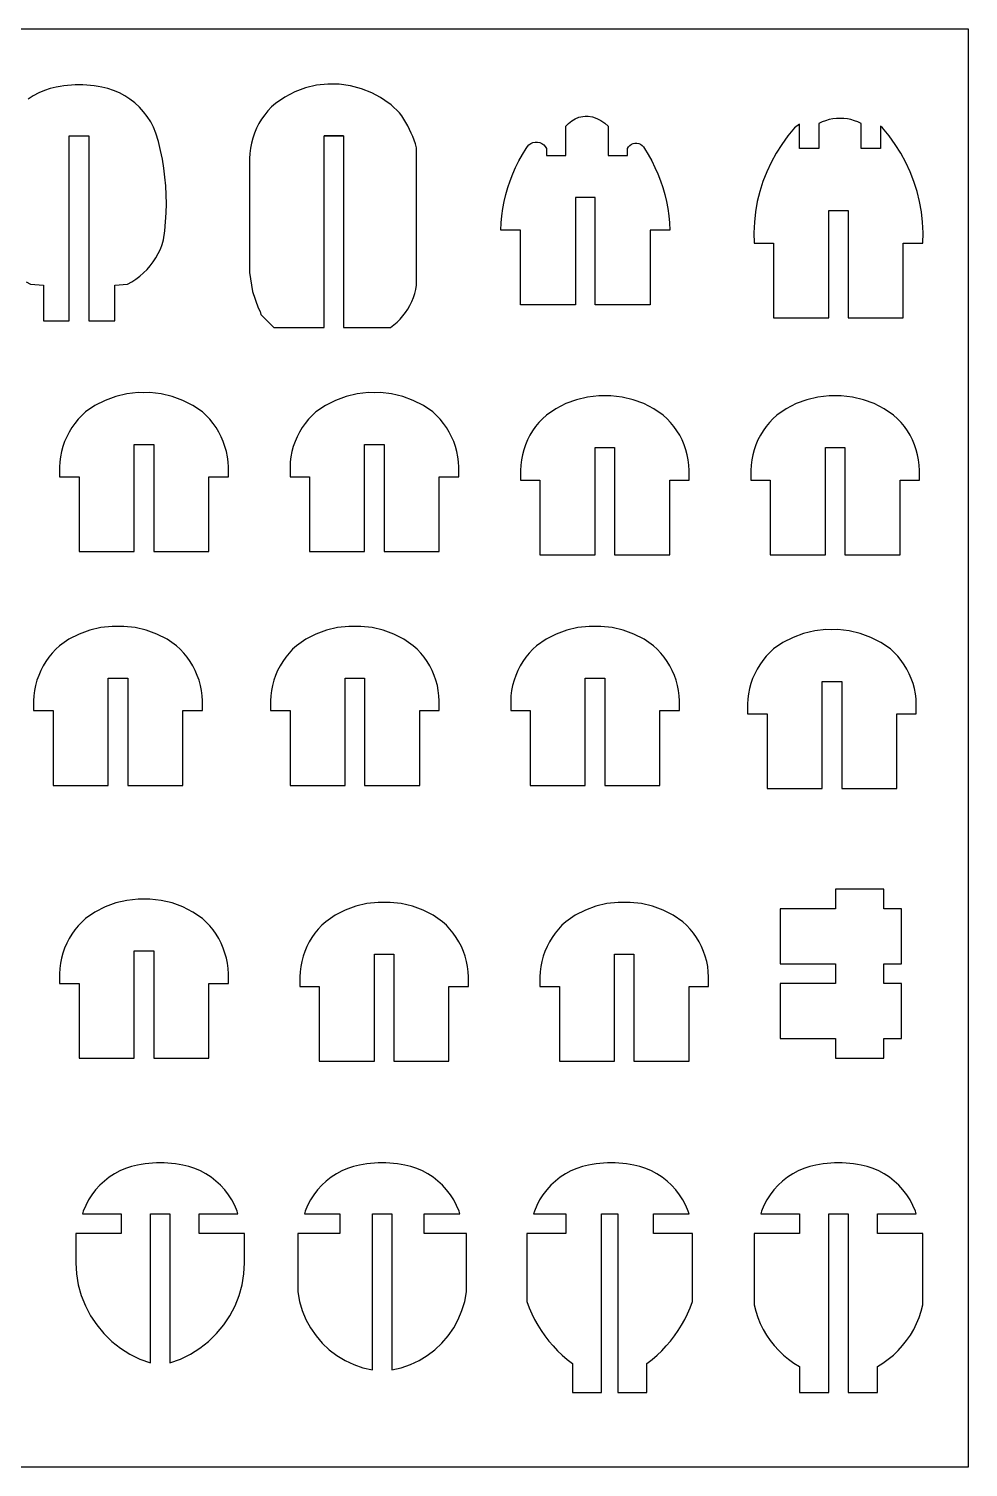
# Model space of a CAD drawing. Header units: inches. Extents: x -183 to 183, y -257 to 257.
# Drawn here: x 30.2 to 183.3, y -256.9 to -22.6 of the extents above; entities that cross this region are included whole.
import ezdxf

# ---------------------------------------------------------------- set-up
doc = ezdxf.new("R2010")
doc.units = ezdxf.units.IN
doc.header["$MEASUREMENT"] = 0
doc.layers.add('PROFILEEDGES', color=1, linetype='CONTINUOUS')
doc.layers.add('SECTIONCUTEDGES', color=5, linetype='CONTINUOUS')

msp = doc.modelspace()

# ---------------------------------------------------------------- linework, layer by layer
at = {"layer": 'PROFILEEDGES'}
for points in [[(29.76, -63.78), (30.46, -64.16), (32.54, -64.36), (32.54, -70.18), (36.77, -70.18), (36.77, -40.03), (39.95, -40.03), (39.95, -70.18), (44.18, -70.18), (44.18, -64.36), (46.25, -64.16), (46.96, -63.78), (47.63, -63.35), (48.27, -62.88), (48.88, -62.36), (49.45, -61.8), (49.97, -61.2), (50.45, -60.56), (50.89, -59.89), (51.27, -59.19), (51.61, -58.47), (51.89, -57.72), (52.11, -56.96), (52.32, -55.5), (52.46, -54.04), (52.55, -52.58), (52.59, -51.11), (52.57, -49.65), (52.49, -48.18), (52.36, -46.72), (52.18, -45.27), (51.94, -43.82), (51.65, -42.38), (51.3, -40.96), (50.9, -39.55), (50.51, -38.62), (50.04, -37.73), (49.49, -36.88), (48.88, -36.08), (48.2, -35.34), (47.46, -34.66), (46.66, -34.04), (45.82, -33.5), (44.93, -33.03), (44, -32.63), (43.04, -32.32), (42.06, -32.09), (41.45, -31.97), (40.84, -31.87), (40.22, -31.79), (39.6, -31.74), (38.98, -31.7), (38.36, -31.69), (37.74, -31.7), (37.12, -31.74), (36.5, -31.79), (35.88, -31.87), (35.26, -31.97), (34.65, -32.09), (33.67, -32.32), (32.72, -32.63), (31.79, -33.03), (30.9, -33.5), (30.06, -34.04)], [(81.48, -40.03), (81.48, -40.03), (78.3, -40.03), (78.3, -40.03), (81.48, -40.03), (81.48, -71.24), (89.15, -71.24), (89.7, -70.82), (90.22, -70.36), (90.7, -69.87), (91.16, -69.35), (91.58, -68.8), (91.96, -68.23), (92.3, -67.63), (92.6, -67.01), (92.86, -66.37), (93.08, -65.71), (93.25, -65.04), (93.38, -64.36), (93.38, -42.04), (93.36, -41.96), (93.19, -41.34), (92.98, -40.74), (92.76, -40.14), (92.52, -39.55), (92.25, -38.97), (91.96, -38.4), (91.65, -37.84), (91.32, -37.29), (90.97, -36.76), (90.59, -36.24), (89.24, -34.98), (88.21, -34.25), (87.52, -33.79), (86.11, -33.01), (84.39, -32.33), (82.6, -31.86), (80.77, -31.61), (78.92, -31.58), (77.08, -31.78), (75.28, -32.21), (73.54, -32.85), (71.9, -33.69), (70.37, -34.73), (69.74, -35.31), (69.16, -35.94), (68.62, -36.6), (68.13, -37.29), (67.69, -38.02), (67.3, -38.78), (66.96, -39.57), (66.68, -40.37), (66.46, -41.19), (66.29, -42.03), (66.18, -42.88), (66.13, -43.73), (66.13, -62.3), (66.63, -65.4), (67.56, -68.01), (67.88, -68.65), (67.99, -69.12), (70.1, -71.24), (78.3, -71.24), (78.3, -40.03)], [(120.89, -36.81), (121.35, -36.82), (122.08, -36.94), (122.79, -37.18), (123.45, -37.51), (124.06, -37.94), (124.6, -38.46), (124.6, -43.2), (127.77, -43.2), (127.77, -42.08), (127.93, -41.8), (128.14, -41.57), (128.4, -41.39), (128.68, -41.26), (128.99, -41.2), (129.31, -41.2), (129.61, -41.26), (129.9, -41.39), (130.15, -41.57), (130.37, -41.8), (130.52, -42.08), (131.15, -43.07), (131.72, -44.1), (132.25, -45.15), (132.73, -46.22), (133.15, -47.32), (133.53, -48.43), (133.85, -49.56), (134.12, -50.7), (134.33, -51.86), (134.49, -53.02), (134.6, -54.19), (134.65, -55.37), (131.48, -55.37), (131.48, -67.54), (122.48, -67.54), (122.48, -50.08), (119.31, -50.08), (119.31, -67.54), (110.31, -67.54), (110.31, -55.37), (107.14, -55.37), (107.19, -54.19), (107.3, -53.02), (107.46, -51.86), (107.67, -50.7), (107.94, -49.56), (108.26, -48.43), (108.64, -47.32), (109.06, -46.22), (109.54, -45.15), (110.07, -44.1), (110.64, -43.07), (111.27, -42.08), (111.45, -41.75), (111.71, -41.48), (112.01, -41.26), (112.35, -41.1), (112.72, -41.03), (113.09, -41.03), (113.46, -41.1), (113.8, -41.26), (114.11, -41.48), (114.36, -41.75), (114.55, -42.08), (114.55, -43.2), (117.72, -43.2), (117.72, -38.46), (118.17, -37.98), (118.68, -37.56), (119.25, -37.23), (119.86, -36.99), (120.5, -36.84), (120.89, -36.81), (120.89, -36.79)], [(151.05, -236.31), (151.05, -236.31), (151.05, -236.32)]]:
    msp.add_lwpolyline(points, dxfattribs=at)
for points in [[(163.75, -52.19), (163.75, -69.65), (172.74, -69.65), (172.74, -57.48), (175.92, -57.48), (175.95, -55.79), (175.87, -54.09), (175.68, -52.4), (175.38, -50.73), (174.98, -49.08), (174.47, -47.46), (173.85, -45.87), (173.14, -44.33), (172.33, -42.84), (171.42, -41.4), (170.42, -40.03), (169.34, -38.72), (169.04, -38.44), (169.04, -42.08), (165.87, -42.08), (165.87, -38.01), (165.33, -37.75), (164.77, -37.54), (164.2, -37.37), (163.62, -37.25), (163.02, -37.18), (162.43, -37.16), (161.83, -37.18), (161.24, -37.25), (160.66, -37.37), (160.08, -37.54), (159.53, -37.75), (158.99, -38.01), (158.99, -42.08), (155.81, -42.08), (155.81, -38.12), (154.99, -38.72), (153.9, -40.03), (152.91, -41.4), (152, -42.84), (151.19, -44.33), (150.47, -45.87), (149.86, -47.46), (149.35, -49.08), (148.94, -50.73), (148.65, -52.4), (148.46, -54.09), (148.38, -55.79), (148.41, -57.48), (151.58, -57.48), (151.58, -69.65), (160.58, -69.65), (160.58, -52.19)], [(50.53, -90.29), (50.53, -107.75), (59.52, -107.75), (59.52, -95.58), (62.7, -95.58), (62.7, -93.99), (62.65, -93.14), (62.54, -92.29), (62.38, -91.46), (62.15, -90.63), (61.87, -89.83), (61.54, -89.04), (61.15, -88.29), (60.7, -87.56), (60.21, -86.86), (59.67, -86.2), (59.09, -85.58), (58.46, -85), (56.93, -83.96), (55.29, -83.11), (53.55, -82.47), (51.75, -82.04), (49.91, -81.84), (48.94, -81.86), (47.97, -81.84), (46.13, -82.04), (44.33, -82.47), (42.59, -83.11), (40.95, -83.96), (39.42, -85), (38.79, -85.58), (38.21, -86.2), (37.67, -86.86), (37.18, -87.56), (36.73, -88.29), (36.34, -89.04), (36.01, -89.83), (35.73, -90.63), (35.5, -91.46), (35.34, -92.29), (35.23, -93.14), (35.18, -93.99), (35.18, -95.58), (38.36, -95.58), (38.36, -107.75), (47.35, -107.75), (47.35, -90.29)], [(88.09, -90.29), (88.09, -107.75), (97.09, -107.75), (97.09, -95.58), (100.26, -95.58), (100.26, -93.99), (100.21, -93.14), (100.11, -92.29), (99.94, -91.46), (99.72, -90.63), (99.44, -89.83), (99.1, -89.04), (98.71, -88.29), (98.27, -87.56), (97.78, -86.86), (97.24, -86.2), (96.65, -85.58), (96.03, -85), (94.5, -83.96), (92.85, -83.11), (91.12, -82.47), (89.32, -82.04), (87.48, -81.84), (86.5, -81.86), (85.53, -81.84), (83.69, -82.04), (81.89, -82.47), (80.16, -83.11), (78.51, -83.96), (76.98, -85), (76.36, -85.58), (75.77, -86.2), (75.23, -86.86), (74.74, -87.56), (74.3, -88.29), (73.91, -89.04), (73.57, -89.83), (73.29, -90.63), (73.07, -91.46), (72.9, -92.29), (72.8, -93.14), (72.75, -93.99), (72.75, -95.58), (75.92, -95.58), (75.92, -107.75), (84.92, -107.75), (84.92, -90.29)], [(122.48, -90.82), (125.66, -90.82), (125.66, -108.28), (134.65, -108.28), (134.65, -96.11), (137.83, -96.11), (137.83, -94.52), (137.78, -93.67), (137.67, -92.82), (137.51, -91.99), (137.28, -91.16), (137, -90.36), (136.67, -89.57), (136.28, -88.81), (135.83, -88.09), (135.34, -87.39), (134.8, -86.73), (134.22, -86.11), (133.59, -85.53), (132.06, -84.48), (130.42, -83.64), (128.68, -83), (126.88, -82.57), (125.04, -82.37), (124.07, -82.39), (123.1, -82.37), (121.26, -82.57), (119.46, -83), (117.72, -83.64), (116.08, -84.48), (114.55, -85.53), (113.92, -86.11), (113.34, -86.73), (112.8, -87.39), (112.31, -88.09), (111.86, -88.81), (111.47, -89.57), (111.14, -90.36), (110.86, -91.16), (110.63, -91.99), (110.47, -92.82), (110.36, -93.67), (110.31, -94.52), (110.31, -96.11), (113.49, -96.11), (113.49, -108.28), (122.48, -108.28)], [(148.03, -92.82), (147.93, -93.67), (147.88, -94.52), (147.88, -96.11), (151.05, -96.11), (151.05, -108.28), (160.05, -108.28), (160.05, -90.82), (163.22, -90.82), (163.22, -108.28), (172.22, -108.28), (172.22, -96.11), (175.39, -96.11), (175.39, -94.52), (175.34, -93.67), (175.24, -92.82), (175.07, -91.99), (174.85, -91.16), (174.57, -90.36), (174.23, -89.57), (173.84, -88.81), (173.4, -88.09), (172.91, -87.39), (172.37, -86.73), (171.78, -86.11), (171.16, -85.53), (169.63, -84.48), (167.98, -83.64), (166.25, -83), (164.44, -82.57), (162.61, -82.37), (161.63, -82.39), (160.66, -82.37), (158.82, -82.57), (157.02, -83), (155.29, -83.64), (153.64, -84.48), (152.11, -85.53), (151.48, -86.11), (150.9, -86.73), (150.36, -87.39), (149.87, -88.09), (149.43, -88.81), (149.04, -89.57), (148.7, -90.36), (148.42, -91.16), (148.2, -91.99)], [(46.29, -128.38), (46.29, -145.84), (55.29, -145.84), (55.29, -133.67), (58.46, -133.67), (58.46, -132.08), (58.42, -131.23), (58.31, -130.39), (58.14, -129.55), (57.92, -128.73), (57.64, -127.92), (57.3, -127.14), (56.91, -126.38), (56.47, -125.65), (55.98, -124.95), (55.44, -124.29), (54.86, -123.67), (54.23, -123.09), (52.7, -122.05), (51.06, -121.2), (49.32, -120.56), (47.52, -120.14), (45.68, -119.94), (44.71, -119.95), (43.74, -119.94), (41.9, -120.14), (40.1, -120.56), (38.36, -121.2), (36.71, -122.05), (35.18, -123.09), (34.56, -123.67), (33.97, -124.29), (33.43, -124.95), (32.94, -125.65), (32.5, -126.38), (32.11, -127.14), (31.78, -127.92), (31.49, -128.73), (31.27, -129.55), (31.11, -130.39), (31, -131.23), (30.95, -132.08), (30.95, -133.67), (34.13, -133.67), (34.13, -145.84), (43.12, -145.84), (43.12, -128.38)], [(84.92, -128.38), (84.92, -145.84), (93.91, -145.84), (93.91, -133.67), (97.09, -133.67), (97.09, -132.08), (97.04, -131.23), (96.93, -130.39), (96.77, -129.55), (96.54, -128.73), (96.26, -127.92), (95.93, -127.14), (95.54, -126.38), (95.09, -125.65), (94.6, -124.95), (94.06, -124.29), (93.48, -123.67), (92.85, -123.09), (91.32, -122.05), (89.68, -121.2), (87.94, -120.56), (86.14, -120.14), (84.3, -119.94), (83.33, -119.95), (82.36, -119.94), (80.52, -120.14), (78.72, -120.56), (76.98, -121.2), (75.34, -122.05), (73.81, -123.09), (73.18, -123.67), (72.6, -124.29), (72.06, -124.95), (71.57, -125.65), (71.12, -126.38), (70.73, -127.14), (70.4, -127.92), (70.12, -128.73), (69.89, -129.55), (69.73, -130.39), (69.62, -131.23), (69.57, -132.08), (69.57, -133.67), (72.75, -133.67), (72.75, -145.84), (81.74, -145.84), (81.74, -128.38)], [(124.07, -128.38), (124.07, -145.84), (133.06, -145.84), (133.06, -133.67), (136.24, -133.67), (136.24, -132.08), (136.19, -131.23), (136.08, -130.39), (135.92, -129.55), (135.69, -128.73), (135.41, -127.92), (135.08, -127.14), (134.69, -126.38), (134.25, -125.65), (133.75, -124.95), (133.22, -124.29), (132.63, -123.67), (132.01, -123.09), (130.48, -122.05), (128.83, -121.2), (127.09, -120.56), (125.29, -120.14), (123.45, -119.94), (122.48, -119.95), (121.51, -119.94), (119.67, -120.14), (117.87, -120.56), (116.13, -121.2), (114.49, -122.05), (112.96, -123.09), (112.33, -123.67), (111.75, -124.29), (111.21, -124.95), (110.72, -125.65), (110.28, -126.38), (109.89, -127.14), (109.55, -127.92), (109.27, -128.73), (109.05, -129.55), (108.88, -130.39), (108.77, -131.23), (108.73, -132.08), (108.73, -133.67), (111.9, -133.67), (111.9, -145.84), (120.89, -145.84), (120.89, -128.38)], [(162.69, -128.91), (162.69, -146.37), (171.69, -146.37), (171.69, -134.2), (174.86, -134.2), (174.86, -132.61), (174.81, -131.76), (174.71, -130.92), (174.54, -130.08), (174.32, -129.26), (174.04, -128.45), (173.7, -127.67), (173.31, -126.91), (172.87, -126.18), (172.38, -125.48), (171.84, -124.82), (171.25, -124.2), (170.63, -123.62), (169.1, -122.58), (167.45, -121.73), (165.72, -121.09), (163.92, -120.67), (162.08, -120.47), (161.1, -120.48), (160.13, -120.47), (158.29, -120.67), (156.49, -121.09), (154.76, -121.73), (153.11, -122.58), (151.58, -123.62), (150.96, -124.2), (150.37, -124.82), (149.83, -125.48), (149.34, -126.18), (148.9, -126.91), (148.51, -127.67), (148.17, -128.45), (147.89, -129.26), (147.67, -130.08), (147.5, -130.92), (147.4, -131.76), (147.35, -132.61), (147.35, -134.2), (150.52, -134.2), (150.52, -146.37), (159.52, -146.37), (159.52, -128.91)], [(152.64, -178.11), (152.64, -187.11), (161.69, -187.11), (161.69, -190.28), (169.57, -190.28), (169.57, -187.11), (172.44, -187.11), (172.44, -178.11), (169.57, -178.11), (169.57, -174.94), (172.44, -174.94), (172.44, -165.95), (169.57, -165.95), (169.57, -162.77), (161.69, -162.77), (161.69, -165.95), (152.64, -165.95), (152.64, -174.94), (161.69, -174.94), (161.69, -178.11)], [(50.53, -190.28), (59.52, -190.28), (59.52, -178.11), (62.7, -178.11), (62.7, -176.53), (62.65, -175.68), (62.54, -174.83), (62.38, -173.99), (62.15, -173.17), (61.87, -172.36), (61.54, -171.58), (61.15, -170.82), (60.7, -170.09), (60.21, -169.4), (59.67, -168.73), (59.09, -168.11), (58.46, -167.53), (56.93, -166.49), (55.29, -165.65), (53.55, -165), (51.75, -164.58), (49.91, -164.38), (48.94, -164.39), (47.97, -164.38), (46.13, -164.58), (44.33, -165), (42.59, -165.65), (40.95, -166.49), (39.42, -167.53), (38.79, -168.11), (38.21, -168.73), (37.67, -169.4), (37.18, -170.09), (36.73, -170.82), (36.34, -171.58), (36.01, -172.36), (35.73, -173.17), (35.5, -173.99), (35.34, -174.83), (35.23, -175.68), (35.18, -176.53), (35.18, -178.11), (38.36, -178.11), (38.36, -190.28), (47.35, -190.28), (47.35, -172.82), (50.53, -172.82)], [(89.68, -173.35), (89.68, -190.81), (98.67, -190.81), (98.67, -178.64), (101.85, -178.64), (101.85, -177.06), (101.8, -176.21), (101.69, -175.36), (101.53, -174.52), (101.3, -173.7), (101.02, -172.89), (100.69, -172.11), (100.3, -171.35), (99.86, -170.62), (99.36, -169.92), (98.83, -169.26), (98.24, -168.64), (97.62, -168.06), (96.09, -167.02), (94.44, -166.17), (92.7, -165.53), (90.9, -165.11), (89.06, -164.91), (88.09, -164.92), (87.12, -164.91), (85.28, -165.11), (83.48, -165.53), (81.74, -166.17), (80.1, -167.02), (78.57, -168.06), (77.94, -168.64), (77.36, -169.26), (76.82, -169.92), (76.33, -170.62), (75.89, -171.35), (75.5, -172.11), (75.16, -172.89), (74.88, -173.7), (74.66, -174.52), (74.49, -175.36), (74.38, -176.21), (74.34, -177.06), (74.34, -178.64), (77.51, -178.64), (77.51, -190.81), (86.5, -190.81), (86.5, -173.35)], [(128.83, -173.35), (128.83, -190.81), (137.83, -190.81), (137.83, -178.64), (141, -178.64), (141, -177.06), (140.95, -176.21), (140.85, -175.36), (140.68, -174.52), (140.46, -173.7), (140.18, -172.89), (139.84, -172.11), (139.45, -171.35), (139.01, -170.62), (138.52, -169.92), (137.98, -169.26), (137.39, -168.64), (136.77, -168.06), (135.24, -167.02), (133.59, -166.17), (131.86, -165.53), (130.05, -165.11), (128.21, -164.91), (127.24, -164.92), (126.27, -164.91), (124.43, -165.11), (122.63, -165.53), (120.9, -166.17), (119.25, -167.02), (117.72, -168.06), (117.09, -168.64), (116.51, -169.26), (115.97, -169.92), (115.48, -170.62), (115.04, -171.35), (114.65, -172.11), (114.31, -172.89), (114.03, -173.7), (113.81, -174.52), (113.64, -175.36), (113.54, -176.21), (113.49, -177.06), (113.49, -178.64), (116.66, -178.64), (116.66, -190.81), (125.66, -190.81), (125.66, -173.35)], [(40.23, -232.26), (41.23, -233.77), (42.39, -235.17), (43.69, -236.44), (45.12, -237.56), (46.66, -238.52), (48.29, -239.32), (50, -239.94), (50, -215.68), (53.17, -215.68), (53.17, -239.94), (54.88, -239.32), (56.51, -238.52), (58.05, -237.56), (59.48, -236.44), (60.78, -235.17), (61.94, -233.77), (62.94, -232.26), (63.79, -230.66), (64.45, -228.97), (64.94, -227.22), (65.23, -225.43), (65.34, -223.62), (65.34, -218.85), (57.93, -218.85), (57.93, -215.68), (64.26, -215.68), (64.12, -215.2), (63.73, -214.28), (63.26, -213.38), (62.72, -212.54), (62.11, -211.74), (61.43, -211), (60.68, -210.31), (59.89, -209.7), (59.04, -209.15), (58.15, -208.68), (57.23, -208.29), (56.27, -207.97), (55.29, -207.74), (54.68, -207.62), (54.06, -207.52), (53.45, -207.45), (52.83, -207.39), (52.21, -207.36), (51.59, -207.35), (50.96, -207.36), (50.34, -207.39), (49.72, -207.45), (49.11, -207.52), (48.49, -207.62), (47.88, -207.74), (46.9, -207.97), (45.94, -208.29), (45.02, -208.68), (44.13, -209.15), (43.28, -209.7), (42.49, -210.31), (41.74, -211), (41.06, -211.74), (40.45, -212.54), (39.91, -213.38), (39.44, -214.28), (39.05, -215.2), (38.91, -215.68), (45.24, -215.68), (45.24, -218.85), (37.83, -218.85), (37.83, -223.62), (37.94, -225.43), (38.23, -227.22), (38.72, -228.97), (39.39, -230.66)], [(94.64, -215.68), (100.44, -215.68), (100.31, -215.2), (99.91, -214.28), (99.44, -213.38), (98.9, -212.54), (98.29, -211.74), (97.61, -211), (96.87, -210.31), (96.07, -209.7), (95.22, -209.15), (94.33, -208.68), (93.41, -208.29), (92.45, -207.97), (91.47, -207.74), (90.86, -207.62), (90.25, -207.52), (89.63, -207.45), (89.01, -207.39), (88.39, -207.36), (87.77, -207.35), (87.14, -207.36), (86.52, -207.39), (85.9, -207.45), (85.29, -207.52), (84.67, -207.62), (84.06, -207.74), (83.08, -207.97), (82.13, -208.29), (81.2, -208.68), (80.31, -209.15), (79.46, -209.7), (78.67, -210.31), (77.93, -211), (77.25, -211.74), (76.63, -212.54), (76.09, -213.38), (75.62, -214.28), (75.23, -215.2), (75.09, -215.68), (80.89, -215.68), (80.89, -218.85), (74.01, -218.85), (74.01, -228.38), (74.29, -229.92), (74.74, -231.42), (75.34, -232.87), (76.09, -234.25), (76.99, -235.54), (78.01, -236.73), (79.15, -237.8), (80.4, -238.74), (81.75, -239.55), (83.17, -240.22), (84.65, -240.73), (86.18, -241.08), (86.18, -215.68), (89.35, -215.68), (89.35, -241.08), (90.88, -240.73), (92.37, -240.22), (93.79, -239.55), (95.13, -238.74), (96.38, -237.8), (97.52, -236.73), (98.55, -235.54), (99.44, -234.25), (100.19, -232.87), (100.79, -231.42), (101.24, -229.92), (101.52, -228.38), (101.52, -218.85), (94.64, -218.85)], [(112.59, -215.2), (112.45, -215.68), (117.72, -215.68), (117.72, -218.85), (111.37, -218.85), (111.37, -229.96), (111.74, -230.96), (112.16, -231.93), (112.62, -232.87), (113.14, -233.8), (113.7, -234.69), (114.3, -235.56), (114.95, -236.39), (115.64, -237.19), (116.37, -237.96), (117.14, -238.69), (117.94, -239.37), (118.78, -240.02), (118.78, -244.78), (123.54, -244.78), (123.54, -215.68), (126.19, -215.68), (126.19, -244.78), (130.95, -244.78), (130.95, -240.02), (131.78, -239.37), (132.59, -238.69), (133.35, -237.96), (134.08, -237.19), (134.77, -236.39), (135.42, -235.56), (136.03, -234.69), (136.59, -233.8), (137.1, -232.87), (137.57, -231.93), (137.99, -230.96), (138.35, -229.96), (138.35, -218.85), (132.01, -218.85), (132.01, -215.68), (137.8, -215.68), (137.67, -215.2), (137.28, -214.28), (136.81, -213.38), (136.26, -212.54), (135.65, -211.74), (134.97, -211), (134.23, -210.31), (133.43, -209.7), (132.58, -209.15), (131.69, -208.68), (130.77, -208.29), (129.81, -207.97), (128.83, -207.74), (128.22, -207.62), (127.61, -207.52), (126.99, -207.45), (126.37, -207.39), (125.75, -207.36), (125.13, -207.35), (124.51, -207.36), (123.88, -207.39), (123.26, -207.45), (122.65, -207.52), (122.03, -207.62), (121.42, -207.74), (120.44, -207.97), (119.49, -208.29), (118.56, -208.68), (117.67, -209.15), (116.82, -209.7), (116.03, -210.31), (115.29, -211), (114.61, -211.74), (113.99, -212.54), (113.45, -213.38), (112.98, -214.28)], [(149.62, -215.2), (149.49, -215.68), (155.81, -215.68), (155.81, -218.85), (148.41, -218.85), (148.41, -230.49), (148.67, -231.53), (149.01, -232.55), (149.42, -233.54), (149.9, -234.5), (150.44, -235.42), (151.05, -236.3), (151.71, -237.14), (152.43, -237.94), (153.21, -238.68), (154.03, -239.36), (154.9, -239.98), (155.81, -240.55), (155.81, -244.78), (160.58, -244.78), (160.58, -215.68), (163.75, -215.68), (163.75, -244.78), (168.51, -244.78), (168.51, -240.55), (169.42, -239.98), (170.29, -239.36), (171.12, -238.68), (171.89, -237.94), (172.62, -237.14), (173.28, -236.3), (173.89, -235.42), (174.43, -234.5), (174.9, -233.54), (175.31, -232.55), (175.65, -231.53), (175.92, -230.49), (175.92, -218.85), (168.51, -218.85), (168.51, -215.68), (174.84, -215.68), (174.7, -215.2), (174.31, -214.28), (173.84, -213.38), (173.3, -212.54), (172.68, -211.74), (172, -211), (171.26, -210.31), (170.47, -209.7), (169.62, -209.15), (168.73, -208.68), (167.8, -208.29), (166.85, -207.97), (165.87, -207.74), (165.26, -207.62), (164.64, -207.52), (164.03, -207.45), (163.41, -207.39), (162.78, -207.36), (162.16, -207.35), (161.54, -207.36), (160.92, -207.39), (160.3, -207.45), (159.68, -207.52), (159.07, -207.62), (158.46, -207.74), (157.48, -207.97), (156.52, -208.29), (155.6, -208.68), (154.71, -209.15), (153.86, -209.7), (153.06, -210.31), (152.32, -211), (151.64, -211.74), (151.03, -212.54), (150.48, -213.38), (150.02, -214.28)]]:
    msp.add_lwpolyline(points, close=True, dxfattribs=at)
at = {"layer": 'SECTIONCUTEDGES'}
for p, q in [((-183.33, -22.57), (183.33, -22.57)), ((183.33, -22.57), (183.33, -256.95)), ((183.33, -256.95), (-183.33, -256.95))]:
    msp.add_line(p, q, dxfattribs=at)

doc.saveas('drawing.dxf')
